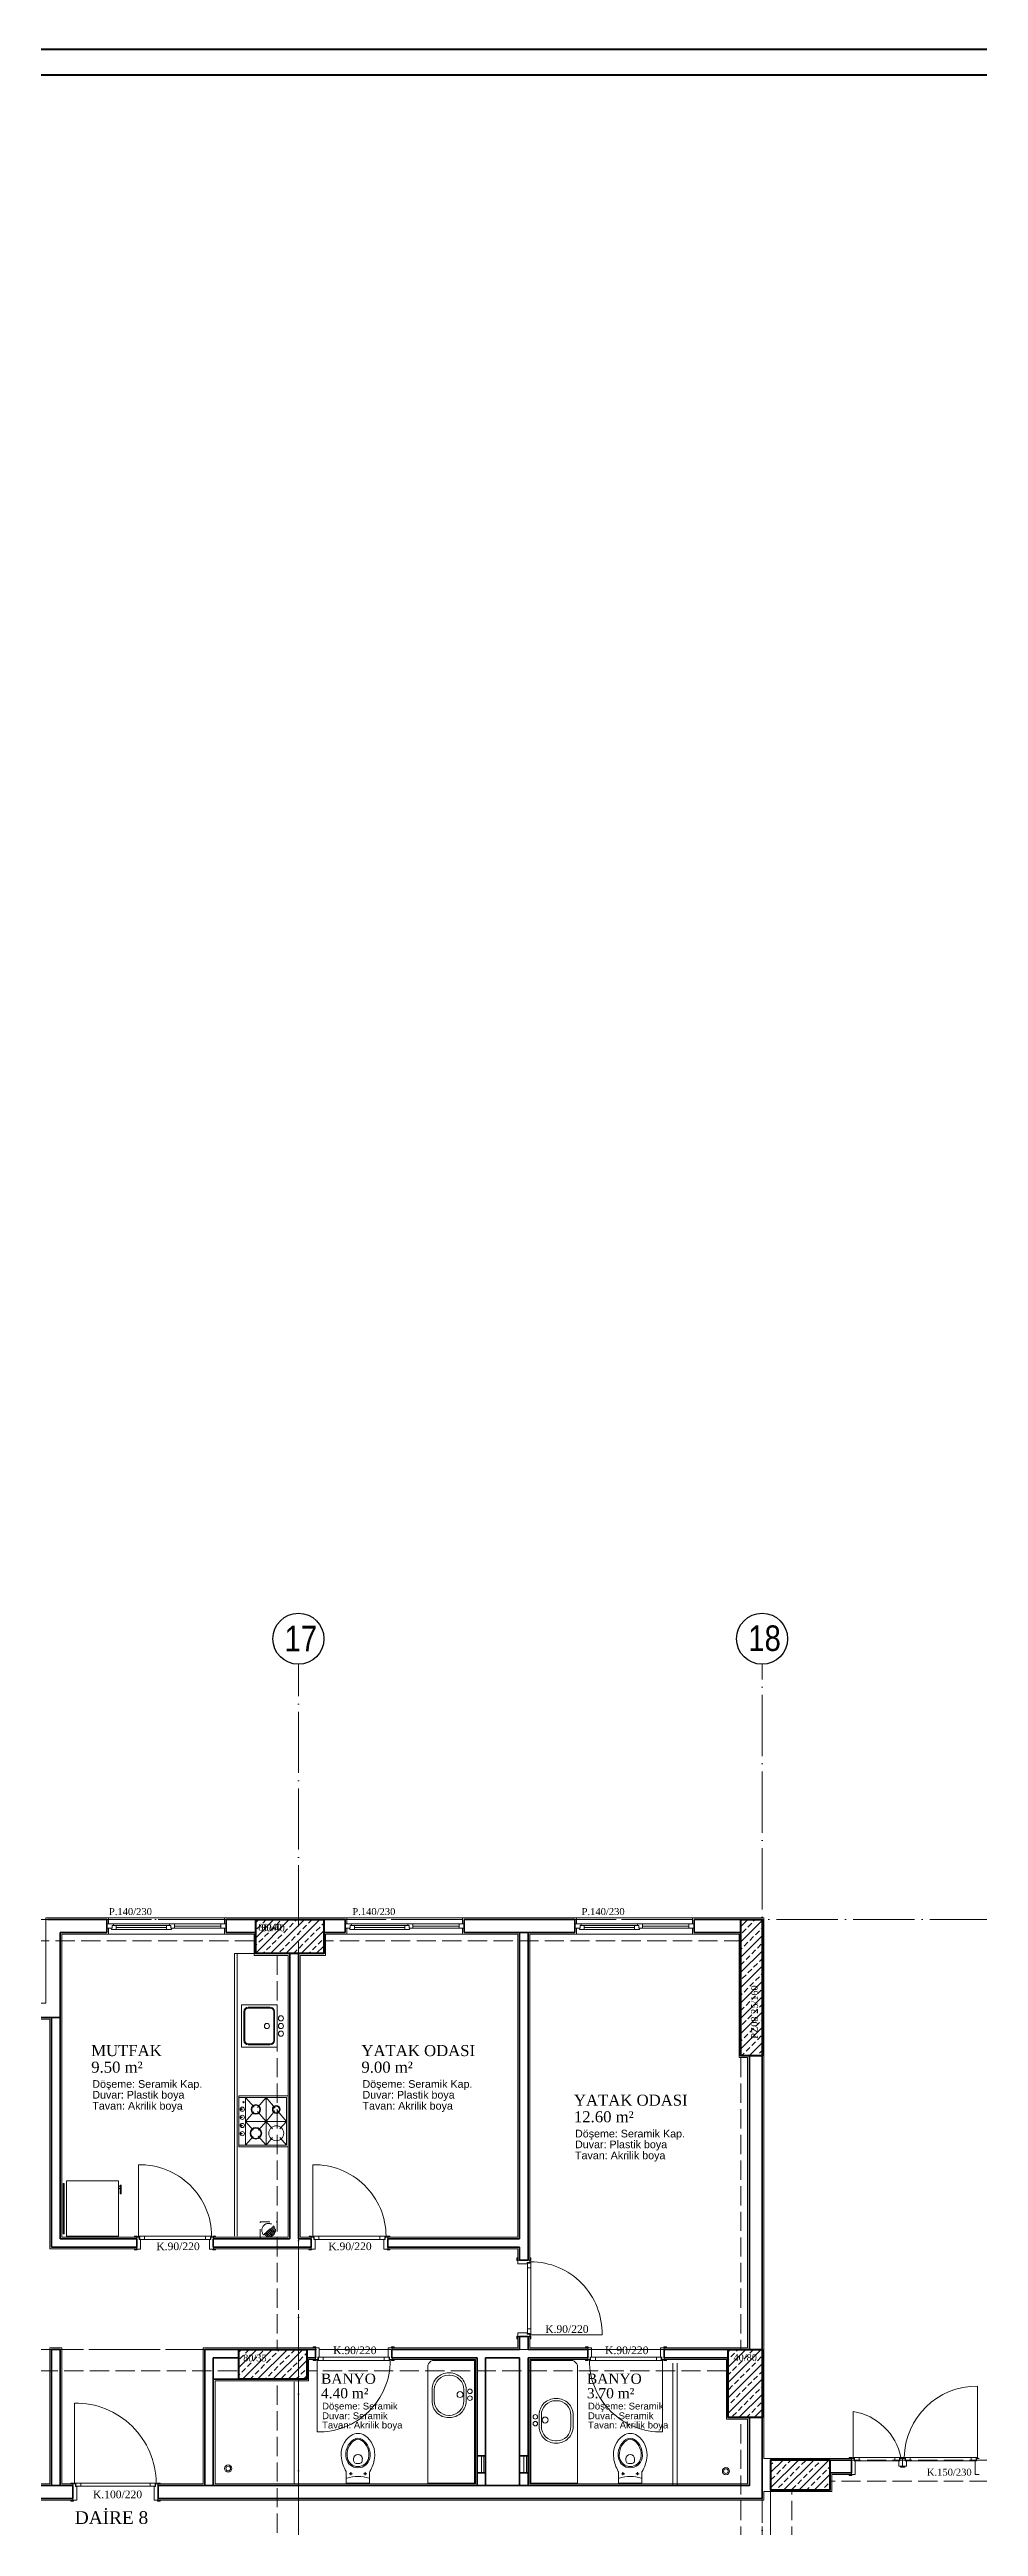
# Model space of a CAD drawing. Header units: millimetres. Extents: x 11587 to 81192, y -36083 to -25300.
# Drawn here: x 30769 to 31860, y -34493 to -31583 of the extents above; entities that cross this region are included whole.
import ezdxf

# ---------------------------------------------------------------- set-up
doc = ezdxf.new("R2010")
doc.units = ezdxf.units.MM
doc.linetypes.add('AKS', pattern=[30, 24, -3, 0, -3])
doc.linetypes.add('IZDUSUM1', pattern=[20, 7.5, -5, 7.5, 0])
for name, color, linetype, lineweight in [('rtm-aks balon', 20, 'Continuous', 25), ('rtm-aks balon yazı', 7, 'Continuous', 20), ('rtm-aks yeni', 7, 'AKS', 20), ('rtm-antet-02', 140, 'Continuous', 40), ('rtm-cam', 141, 'Continuous', 9), ('rtm-duv tugla', 22, 'Continuous', 35), ('rtm-izdusum-üst ince', 8, 'IZDUSUM1', 5), ('rtm-kapı-ahsap', 35, 'Continuous', 13), ('rtm-mhl-yazı-adı', 150, 'Continuous', 30), ('rtm-mhl-yazı-m2', 7, 'Continuous', 20), ('rtm-mhl-yazı-malzeme', 253, 'Continuous', 13), ('rtm-pen-ahsap', 35, 'Continuous', 13), ('rtm-plan katmanı-05', 205, 'Continuous', 20), ('rtm-plan katmanı-07', 135, 'Continuous', 9), ('rtm-sıva', 252, 'Continuous', 15), ('rtm-tarama-betonarme', 51, 'Continuous', 15), ('rtm-tas_betonarme', 50, 'Continuous', 40), ('rtm-tefris vitrifiye', 9, 'Continuous', 9)]:
    doc.layers.add(name, color=color, linetype=linetype, lineweight=lineweight)
doc.styles.add('AKSYAZI', font='ARIALN.TTF')
doc.styles.add('ARIAL', font='times.ttf')
doc.styles.get("Standard").update_dxf_attribs({"font": 'arial.ttf'})
doc.styles.add('VAZ-OLCU', font='times.ttf', dxfattribs={"height": 60})
pattern_1 = [(45, (1835.655, 20162.28), (-8.980256, 8.980256), []), (45, (1844.636, 20162.28), (-8.980256, 8.980256), [6.35, -3.175])]

# ---------------------------------------------------------------- blocks, each defined once
blk = doc.blocks.new('ABLOKKİRİŞ2')
at = {"layer": 'rtm-izdusum-üst ince', "ltscale": 1.5}
for points in [[(28650.5, -53942.4), (29175.5, -53942.4)], [(29255.5, -53942.4), (29745.5, -53942.4)], [(28650.5, -53967.4), (29175.5, -53967.4)], [(29200.5, -54447.4), (29200.5, -53982.4)], [(29225.5, -54447.4), (29225.5, -53982.4)], [(29255.5, -53967.4), (29745.5, -53967.4)], [(29745.5, -54447.4), (29745.5, -54102.4)], [(29770.5, -54447.4), (29770.5, -54102.4)], [(28600.5, -54447.4), (29155.5, -54447.4)], [(29235.5, -54447.4), (29730.5, -54447.4)], [(28600.5, -54472.4), (29155.5, -54472.4)], [(29235.5, -54472.4), (29730.5, -54472.4)], [(29200.5, -54892.4), (29200.5, -54482.4)], [(29225.5, -54892.4), (29225.5, -54482.4)], [(29745.5, -54847.4), (29745.5, -54527.4)], [(29770.5, -54847.4), (29770.5, -54527.4)]]:
    blk.add_lwpolyline(points, dxfattribs=at)
blk = doc.blocks.new('KİRİŞA')
at = {"layer": 'rtm-izdusum-üst ince', "ltscale": 1.5}
for points in [[(23319.4, -54664.2), (23524.4, -54664.2)], [(23319.4, -54689.2), (23524.4, -54689.2)], [(23569.4, -54934.2), (23569.4, -54699.2)], [(23594.4, -54934.2), (23594.4, -54699.2)]]:
    blk.add_lwpolyline(points, dxfattribs=at)
blk = doc.blocks.new('rty')
at = {"layer": 'rtm-kapı-ahsap'}
for p, q in [((-58244.9, -62700.3), (-58243.8, -62700.3)), ((-58244.9, -62703.4), (-58244.9, -62700.3)), ((-58243.8, -62703.4), (-58244.9, -62703.4)), ((-58243.8, -62700.3), (-58243.8, -62703.4)), ((-58243.8, -62707.4), (-58243.8, -62702.9)), ((-58229.8, -62702.9), (-58243.8, -62702.9)), ((-58232.8, -62707.4), (-58243.8, -62707.4)), ((-58232.8, -62705.9), (-58232.8, -62707.4)), ((-58229.8, -62705.9), (-58232.8, -62705.9)), ((-58232.6, -62706.4), (-58232.6, -62789.4)), ((-58232.6, -62706.4), (-58229.7, -62706.4)), ((-58228.8, -62712), (-58232.6, -62712)), ((-58229.8, -62700.4), (-58229.8, -62703.4)), ((-58228.8, -62700.4), (-58229.8, -62700.4)), ((-58229.8, -62702.9), (-58229.8, -62705.9)), ((-58229.8, -62703.4), (-58228.8, -62703.4)), ((-58229.8, -62704.9), (-58228.8, -62704.9)), ((-58229.7, -62706.4), (-58229.7, -62704.9)), ((-58228.8, -62703.4), (-58228.8, -62700.4)), ((-58228.8, -62790.9), (-58228.8, -62704.9)), ((-58144.8, -62704.9), (-58228.8, -62704.9)), ((-58243.8, -62792.3), (-58244.9, -62792.3)), ((-58244.9, -62792.3), (-58244.9, -62795.4)), ((-58244.9, -62795.4), (-58243.8, -62795.4)), ((-58243.8, -62788.4), (-58243.8, -62792.9)), ((-58232.8, -62788.4), (-58243.8, -62788.4)), ((-58243.8, -62795.4), (-58243.8, -62792.3)), ((-58229.8, -62792.9), (-58243.8, -62792.9)), ((-58232.8, -62789.9), (-58232.8, -62788.4)), ((-58229.8, -62789.9), (-58232.8, -62789.9)), ((-58228.8, -62783.7), (-58232.6, -62783.7)), ((-58232.6, -62789.4), (-58229.7, -62789.4)), ((-58229.8, -62792.9), (-58229.8, -62789.9)), ((-58229.8, -62790.9), (-58228.8, -62790.9)), ((-58229.8, -62795.4), (-58229.8, -62792.3)), ((-58229.8, -62792.3), (-58228.8, -62792.3)), ((-58228.8, -62795.4), (-58229.8, -62795.4)), ((-58229.7, -62789.4), (-58229.7, -62790.9)), ((-58228.8, -62792.3), (-58228.8, -62795.4))]:
    blk.add_line(p, q, dxfattribs=at)
at = {"layer": 'rtm-kapı-ahsap', "const_width": 0.392}
blk.add_lwpolyline([(-58229.2, -62703.9, 1), (-58229.2, -62704.5, 1)], format="xyb", close=True, dxfattribs=at)
at = {"layer": 'rtm-kapı-ahsap'}
blk.add_arc((-58229.1, -62706.6), 84.3, 270.2011, 1.1472, dxfattribs=at)
blk = doc.blocks.new('K-100')
at = {"layer": 'rtm-kapı-ahsap'}
for p, q in [((-34308.1, -13702.2), (-34307, -13702.2)), ((-34308.1, -13705.4), (-34308.1, -13702.2)), ((-34307, -13705.4), (-34308.1, -13705.4)), ((-34307, -13702.2), (-34307, -13705.4)), ((-34307, -13709.3), (-34307, -13704.8)), ((-34288, -13704.8), (-34307, -13704.8)), ((-34288, -13702.3), (-34288, -13705.4)), ((-34287, -13702.3), (-34288, -13702.3)), ((-34288, -13704.8), (-34288, -13707.8)), ((-34288, -13705.4), (-34287, -13705.4)), ((-34288, -13706.8), (-34287, -13706.8)), ((-34287.9, -13708.3), (-34287.9, -13706.8)), ((-34287, -13705.4), (-34287, -13702.3)), ((-34287, -13706.8), (-34287, -13802.8)), ((-34291, -13709.3), (-34307, -13709.3)), ((-34288, -13707.8), (-34291, -13707.8)), ((-34291, -13707.8), (-34291, -13709.3)), ((-34290.8, -13801.3), (-34290.8, -13708.3)), ((-34290.8, -13708.3), (-34287.9, -13708.3)), ((-34287, -13713.9), (-34290.8, -13713.9)), ((-34307, -13804.2), (-34308.1, -13804.2)), ((-34308.1, -13804.2), (-34308.1, -13807.3)), ((-34308.1, -13807.3), (-34307, -13807.3)), ((-34307, -13800.3), (-34307, -13804.8)), ((-34291, -13800.3), (-34307, -13800.3)), ((-34307, -13807.3), (-34307, -13804.2)), ((-34288, -13804.8), (-34307, -13804.8)), ((-34291, -13801.8), (-34291, -13800.3)), ((-34288, -13801.8), (-34291, -13801.8)), ((-34287, -13795.6), (-34290.8, -13795.6)), ((-34290.8, -13801.3), (-34287.9, -13801.3)), ((-34288, -13804.8), (-34288, -13801.8)), ((-34288, -13802.8), (-34287, -13802.8)), ((-34288, -13807.3), (-34288, -13804.2)), ((-34288, -13804.2), (-34287, -13804.2)), ((-34287, -13807.3), (-34288, -13807.3)), ((-34287.9, -13801.3), (-34287.9, -13802.8)), ((-34193, -13802.8), (-34287, -13802.8)), ((-34287, -13804.2), (-34287, -13807.3))]:
    blk.add_line(p, q, dxfattribs=at)
at = {"layer": 'rtm-kapı-ahsap', "const_width": 0.392}
blk.add_lwpolyline([(-34287.4, -13803.7, -1), (-34287.4, -13803.1, -1)], format="xyb", close=True, dxfattribs=at)
at = {"layer": 'rtm-kapı-ahsap'}
blk.add_arc((-34287.9, -13801.7), 94.9, 359.3332, 89.4605, dxfattribs=at)

msp = doc.modelspace()

# ---------------------------------------------------------------- hatches: boundary and pattern name
at = {"layer": 'rtm-izdusum-üst ince', "ltscale": 1.5}
h = msp.add_hatch(dxfattribs=at)
h.set_pattern_fill('ANSI31', color=256, scale=0.5, angle=270, style=0)
h.set_pattern_definition([(315, (27961.192, -33700.7417), (1.122532, 1.122532), [])])
edge = h.paths.add_edge_path()
edge.add_arc((31026.19, -34145.13), 8, 222.76259, 402.76259)
edge.add_line((31032.06, -34139.7), (31020.32, -34150.57))
at = {"layer": 'rtm-tarama-betonarme'}
h = msp.add_hatch(dxfattribs=at)
h.set_pattern_fill('ANSI33', color=256, scale=2, style=0)
h.set_pattern_definition(pattern_1)
h.paths.add_polyline_path([(31091.19, -33780.13), (31091.19, -33820.13), (31011.19, -33820.13), (31011.19, -33780.13)])
h = msp.add_hatch(dxfattribs=at)
h.set_pattern_fill('ANSI33', color=256, scale=2, style=0)
h.set_pattern_definition(pattern_1)
h.paths.add_polyline_path([(31581.19, -33940.13), (31581.19, -33780.13), (31606.19, -33780.13), (31606.19, -33940.13)])
h = msp.add_hatch(dxfattribs=at)
h.set_pattern_fill('ANSI33', color=256, scale=2, style=0)
h.set_pattern_definition(pattern_1)
h.paths.add_polyline_path([(31071.19, -34320.13), (30991.19, -34320.13), (30991.19, -34285.13), (31071.19, -34285.13)])
h = msp.add_hatch(dxfattribs=at)
h.set_pattern_fill('ANSI33', color=256, scale=2, style=0)
h.set_pattern_definition(pattern_1)
h.paths.add_polyline_path([(31606.19, -34285.13), (31606.19, -34365.13), (31566.19, -34365.13), (31566.19, -34285.13)])
h = msp.add_hatch(dxfattribs=at)
h.set_pattern_fill('ANSI33', color=256, scale=2, style=0)
h.set_pattern_definition([(45, (9316.351, 20249.116), (-8.980256, 8.980256), []), (45, (9325.331, 20249.116), (-8.980256, 8.980256), [6.35, -3.175])])
h.paths.add_polyline_path([(31686.19, -34450.13), (31686.19, -34415.13), (31616.19, -34415.13), (31616.19, -34450.13)])

# ---------------------------------------------------------------- linework, layer by layer
at = {"layer": 'rtm-aks balon'}
for centre in [(31061.19, -33450.13), (31606.19, -33450.13)]:
    msp.add_circle(centre, 30, dxfattribs=at)
at = {"layer": 'rtm-aks yeni', "ltscale": 3}
for p, q in [((31061.19, -35680.13), (31061.19, -33480.13)), ((31606.19, -35570.13), (31606.19, -33480.13)), ((25316.19, -33780.13), (33681.19, -33780.13)), ((27391.19, -34285.13), (31606.19, -34285.13)), ((31616.19, -35680.13), (31616.19, -34415.13))]:
    msp.add_line(p, q, dxfattribs=at)
at = {"layer": 'rtm-antet-02'}
msp.add_lwpolyline([(25171.61, -31582.89), (25171.61, -36082.89), (33826.61, -36082.89), (33826.61, -31582.89), (25171.61, -31582.89)], dxfattribs=at)
msp.add_lwpolyline([(25201.61, -31612.89), (25201.61, -36052.89), (33796.61, -36052.89), (33796.61, -31612.89)], close=True, dxfattribs=at)
at = {"layer": 'rtm-cam'}
for p, q in [((30915.69, -33787.63), (30970.19, -33787.63)), ((31195.69, -33787.63), (31250.19, -33787.63)), ((31465.69, -33787.63), (31520.19, -33787.63)), ((30847.19, -33789.38), (30906.19, -33789.38)), ((31127.19, -33789.38), (31186.19, -33789.38)), ((31397.19, -33789.38), (31456.19, -33789.38))]:
    msp.add_line(p, q, dxfattribs=at)
at = {"layer": 'rtm-duv tugla'}
for points in [[(30766.19, -33780.13), (30836.19, -33780.13)], [(30836.19, -33795.13), (30836.19, -33780.13)], [(30976.19, -33795.13), (30976.19, -33780.13)], [(30976.19, -33780.13), (31011.19, -33780.13)], [(31091.19, -33780.13), (31116.19, -33780.13)], [(31116.19, -33795.13), (31116.19, -33780.13)], [(31256.19, -33780.13), (31386.19, -33780.13)], [(31256.19, -33795.13), (31256.19, -33780.13)], [(31386.19, -33795.13), (31386.19, -33780.13)], [(31526.19, -33780.13), (31581.19, -33780.13)], [(31526.19, -33795.13), (31526.19, -33780.13)], [(30781.19, -33795.13), (30836.19, -33795.13)], [(30781.19, -33895.13), (30781.19, -33795.13)], [(30976.19, -33795.13), (31011.19, -33795.13)], [(31091.19, -33795.13), (31116.19, -33795.13)], [(31256.19, -33795.13), (31386.19, -33795.13)], [(31321.19, -34155.13), (31321.19, -33795.13)], [(31331.19, -34180.13), (31331.19, -33795.13)], [(31526.19, -33795.13), (31581.19, -33795.13)], [(31051.19, -34155.13), (31051.19, -33820.13)], [(31061.19, -34155.13), (31061.19, -33820.13)], [(30721.19, -33895.13), (30781.19, -33895.13)], [(30771.19, -33895.13), (30771.19, -34165.13)], [(30781.19, -33895.13), (30781.19, -34155.13)], [(31591.19, -33940.13), (31591.19, -34285.13)], [(31606.19, -33940.13), (31606.19, -34285.13)], [(30871.19, -34165.13), (30771.19, -34165.13)], [(30871.19, -34155.13), (30781.19, -34155.13)], [(30871.19, -34165.13), (30871.19, -34155.13)], [(31051.19, -34155.13), (30961.19, -34155.13)], [(30961.19, -34165.13), (30961.19, -34155.13)], [(31076.19, -34165.13), (30961.19, -34165.13)], [(31076.19, -34155.13), (31061.19, -34155.13)], [(31076.19, -34165.13), (31076.19, -34155.13)], [(31321.19, -34155.13), (31166.19, -34155.13)], [(31166.19, -34165.13), (31166.19, -34155.13)], [(31321.19, -34165.13), (31166.19, -34165.13)], [(31321.19, -34180.13), (31321.19, -34165.13)], [(31321.19, -34180.13), (31331.19, -34180.13)], [(31321.19, -34285.13), (31321.19, -34270.13)], [(31321.19, -34270.13), (31331.19, -34270.13)], [(31331.19, -34285.13), (31331.19, -34270.13)], [(30771.19, -34445.13), (30771.19, -34285.13), (30781.19, -34285.13), (30781.19, -34445.13)], [(30951.19, -34285.13), (30951.19, -34445.13)], [(30991.19, -34285.13), (30951.19, -34285.13)], [(30961.19, -34295.13), (30961.19, -34445.13)], [(30991.19, -34295.13), (30961.19, -34295.13)], [(31081.19, -34285.13), (31071.19, -34285.13)], [(31081.19, -34295.13), (31071.19, -34295.13)], [(31081.19, -34285.13), (31081.19, -34295.13)], [(31321.19, -34285.13), (31171.19, -34285.13)], [(31171.19, -34285.13), (31171.19, -34295.13)], [(31271.19, -34295.13), (31171.19, -34295.13)], [(31271.19, -34445.13), (31271.19, -34295.13)], [(31281.19, -34445.13), (31281.19, -34295.13)], [(31321.19, -34295.13), (31281.19, -34295.13)], [(31321.19, -34445.13), (31321.19, -34295.13)], [(31401.19, -34285.13), (31331.19, -34285.13)], [(31331.19, -34445.13), (31331.19, -34295.13)], [(31401.19, -34295.13), (31331.19, -34295.13)], [(31401.19, -34285.13), (31401.19, -34295.13)], [(31566.19, -34285.13), (31491.19, -34285.13)], [(31491.19, -34285.13), (31491.19, -34295.13)], [(31566.19, -34295.13), (31491.19, -34295.13)], [(30991.19, -34320.13), (30961.19, -34320.13)], [(31606.19, -34365.13), (31606.19, -34460.13), (30896.19, -34460.13)], [(31591.19, -34365.13), (31591.19, -34445.13), (30896.19, -34445.13)], [(31271.19, -34410.13), (31281.19, -34410.13)], [(31321.19, -34410.13), (31331.19, -34410.13)], [(31686.19, -34415.13), (31711.19, -34415.13)], [(31711.19, -34430.13), (31711.19, -34415.13)], [(30796.19, -34445.13), (30421.19, -34445.13)], [(30796.19, -34445.13), (30796.19, -34460.13)], [(30896.19, -34445.13), (30896.19, -34460.13)], [(31271.19, -34430.13), (31281.19, -34430.13)], [(31321.19, -34430.13), (31331.19, -34430.13)], [(31686.19, -34430.13), (31711.19, -34430.13)], [(30796.19, -34460.13), (30031.19, -34460.13)]]:
    msp.add_lwpolyline(points, dxfattribs=at)
at = {"layer": 'rtm-izdusum-üst ince', "ltscale": 1.5}
for points in [[(31036.19, -34155.13), (31016.19, -34155.13), (31016.19, -34135.13), (31036.19, -34135.13), (31036.19, -34155.13)], [(31020.32, -34150.57), (31032.06, -34139.7)]]:
    msp.add_lwpolyline(points, dxfattribs=at)
msp.add_circle((31026.19, -34145.13), 8, dxfattribs=at)
at = {"layer": 'rtm-kapı-ahsap'}
for p, q in [((31859.19, -34328.14), (31859.19, -34412.13)), ((31713.2, -34358.14), (31713.2, -34412.13)), ((31708.69, -34412.15), (31708.69, -34413.13)), ((31711.76, -34412.15), (31708.69, -34412.15)), ((31708.69, -34413.13), (31711.76, -34413.13)), ((31711.19, -34413.13), (31714.19, -34413.13)), ((31711.19, -34413.13), (31711.19, -34432.13)), ((31711.76, -34413.13), (31711.76, -34412.15)), ((31713.2, -34413.13), (31713.2, -34412.13)), ((31769.19, -34412.13), (31713.2, -34412.13)), ((31714.71, -34413.08), (31713.2, -34413.08)), ((31714.19, -34413.13), (31714.19, -34416.13)), ((31714.19, -34416.13), (31715.69, -34416.13)), ((31714.71, -34416), (31714.71, -34413.08)), ((31714.71, -34416), (31767.68, -34416)), ((31715.69, -34416.13), (31715.69, -34432.13)), ((31720.34, -34412.13), (31720.34, -34416)), ((31762.05, -34412.13), (31762.05, -34416)), ((31768.19, -34416.13), (31766.69, -34416.13)), ((31766.69, -34416.13), (31766.69, -34422.13)), ((31766.69, -34422.13), (31771.19, -34422.13)), ((31767.68, -34413.08), (31769.19, -34413.08)), ((31767.68, -34416), (31767.68, -34413.08)), ((31768.19, -34413.13), (31768.19, -34416.13)), ((31771.19, -34413.13), (31768.19, -34413.13)), ((31768.64, -34423.28), (31768.64, -34422.13)), ((31768.64, -34422.13), (31771.76, -34422.13)), ((31771.76, -34423.28), (31768.64, -34423.28)), ((31771.76, -34412.15), (31768.69, -34412.15)), ((31768.69, -34412.15), (31768.69, -34413.13)), ((31768.69, -34413.13), (31771.76, -34413.13)), ((31769.19, -34413.13), (31769.19, -34412.13)), ((31770.62, -34413.13), (31770.62, -34412.15)), ((31770.62, -34412.15), (31773.69, -34412.15)), ((31773.69, -34413.13), (31770.62, -34413.13)), ((31773.74, -34422.13), (31770.62, -34422.13)), ((31770.62, -34422.13), (31770.62, -34423.28)), ((31770.62, -34423.28), (31773.74, -34423.28)), ((31771.19, -34413.13), (31774.19, -34413.13)), ((31771.19, -34413.13), (31771.19, -34422.13)), ((31771.19, -34413.13), (31771.19, -34422.13)), ((31775.69, -34422.13), (31771.19, -34422.13)), ((31771.76, -34413.13), (31771.76, -34412.15)), ((31771.76, -34422.13), (31771.76, -34423.28)), ((31773.2, -34412.13), (31859.19, -34412.13)), ((31773.2, -34413.13), (31773.2, -34412.13)), ((31774.71, -34413.08), (31773.2, -34413.08)), ((31773.69, -34412.15), (31773.69, -34413.13)), ((31773.74, -34423.28), (31773.74, -34422.13)), ((31774.19, -34413.13), (31774.19, -34416.13)), ((31774.19, -34416.13), (31775.69, -34416.13)), ((31774.71, -34416), (31774.71, -34413.08)), ((31857.68, -34416), (31774.71, -34416)), ((31775.69, -34416.13), (31775.69, -34422.13)), ((31780.34, -34412.13), (31780.34, -34416)), ((31852.05, -34412.13), (31852.05, -34416)), ((31858.19, -34416.13), (31856.69, -34416.13)), ((31856.69, -34416.13), (31856.69, -34432.13)), ((31857.68, -34413.08), (31859.19, -34413.08)), ((31857.68, -34416), (31857.68, -34413.08)), ((31858.19, -34413.13), (31858.19, -34416.13)), ((31861.19, -34413.13), (31858.19, -34413.13)), ((31859.19, -34413.13), (31859.19, -34412.13)), ((31708.64, -34432.13), (31711.76, -34432.13)), ((31708.64, -34433.28), (31708.64, -34432.13)), ((31711.76, -34433.28), (31708.64, -34433.28)), ((31715.69, -34432.13), (31711.19, -34432.13)), ((31711.76, -34432.13), (31711.76, -34433.28)), ((31856.69, -34432.13), (31861.19, -34432.13))]:
    msp.add_line(p, q, dxfattribs=at)
for points in [[(31276.19, -34430.13), (31276.19, -34410.13)], [(31279.19, -34430.13), (31279.19, -34410.13)], [(31326.19, -34430.13), (31326.19, -34410.13)], [(31329.19, -34430.13), (31329.19, -34410.13)]]:
    msp.add_lwpolyline(points, dxfattribs=at)
at = {"layer": 'rtm-kapı-ahsap', "const_width": 0.392}
for points in [[(31712.26, -34412.55, 1), (31712.87, -34412.55, 1)], [(31860.12, -34412.55, -1), (31859.51, -34412.55, -1)]]:
    msp.add_lwpolyline(points, format="xyb", close=True, dxfattribs=at)
at = {"layer": 'rtm-kapı-ahsap'}
for centre, radius, start, end in [((31858.78, -34413.75), 85.6, 89.73074, 178.92101), ((31702.67, -34425.09), 67.77, 11.02098, 81.06269)]:
    msp.add_arc(centre, radius, start, end, dxfattribs=at)
at = {"layer": 'rtm-pen-ahsap'}
for p, q in [((30843.69, -33785.13), (30836.19, -33785.13)), ((30842.19, -33787.13), (30847.19, -33787.13)), ((30842.19, -33787.13), (30842.19, -33790.13)), ((30843.69, -33785.13), (30843.69, -33787.13)), ((30906.19, -33787.13), (30847.19, -33787.13)), ((30847.19, -33787.13), (30847.19, -33791.63)), ((30911.19, -33787.13), (30906.19, -33787.13)), ((30906.19, -33787.13), (30906.19, -33791.63)), ((30917.19, -33785.13), (30909.69, -33785.13)), ((30909.69, -33787.13), (30909.69, -33785.13)), ((30911.19, -33787.13), (30911.19, -33790.13)), ((30915.69, -33785.13), (30915.69, -33790.13)), ((30917.19, -33785.13), (30976.19, -33785.13)), ((30970.19, -33785.13), (30970.19, -33790.13)), ((31123.69, -33785.13), (31116.19, -33785.13)), ((31122.19, -33787.13), (31127.19, -33787.13)), ((31122.19, -33787.13), (31122.19, -33790.13)), ((31123.69, -33785.13), (31123.69, -33787.13)), ((31186.19, -33787.13), (31127.19, -33787.13)), ((31127.19, -33787.13), (31127.19, -33791.63)), ((31191.19, -33787.13), (31186.19, -33787.13)), ((31186.19, -33787.13), (31186.19, -33791.63)), ((31197.19, -33785.13), (31189.69, -33785.13)), ((31189.69, -33787.13), (31189.69, -33785.13)), ((31191.19, -33787.13), (31191.19, -33790.13)), ((31195.69, -33785.13), (31195.69, -33790.13)), ((31197.19, -33785.13), (31256.19, -33785.13)), ((31250.19, -33785.13), (31250.19, -33790.13)), ((31393.69, -33785.13), (31386.19, -33785.13)), ((31392.19, -33787.13), (31397.19, -33787.13)), ((31392.19, -33787.13), (31392.19, -33790.13)), ((31393.69, -33785.13), (31393.69, -33787.13)), ((31456.19, -33787.13), (31397.19, -33787.13)), ((31397.19, -33787.13), (31397.19, -33791.63)), ((31461.19, -33787.13), (31456.19, -33787.13)), ((31456.19, -33787.13), (31456.19, -33791.63)), ((31467.19, -33785.13), (31459.69, -33785.13)), ((31459.69, -33787.13), (31459.69, -33785.13)), ((31461.19, -33787.13), (31461.19, -33790.13)), ((31465.69, -33785.13), (31465.69, -33790.13)), ((31467.19, -33785.13), (31526.19, -33785.13)), ((31520.19, -33785.13), (31520.19, -33790.13)), ((30836.19, -33790.13), (30842.19, -33790.13)), ((30841.56, -33791.63), (30847.19, -33791.63)), ((30906.19, -33791.63), (30847.19, -33791.63)), ((30911.83, -33791.63), (30906.19, -33791.63)), ((30911.19, -33790.13), (30915.69, -33790.13)), ((30965.19, -33790.13), (30915.69, -33790.13)), ((30965.19, -33790.13), (30970.83, -33790.13)), ((30976.19, -33790.13), (30970.19, -33790.13)), ((31116.19, -33790.13), (31122.19, -33790.13)), ((31121.56, -33791.63), (31127.19, -33791.63)), ((31186.19, -33791.63), (31127.19, -33791.63)), ((31191.83, -33791.63), (31186.19, -33791.63)), ((31191.19, -33790.13), (31195.69, -33790.13)), ((31245.19, -33790.13), (31195.69, -33790.13)), ((31245.19, -33790.13), (31250.83, -33790.13)), ((31256.19, -33790.13), (31250.19, -33790.13)), ((31386.19, -33790.13), (31392.19, -33790.13)), ((31391.56, -33791.63), (31397.19, -33791.63)), ((31456.19, -33791.63), (31397.19, -33791.63)), ((31461.83, -33791.63), (31456.19, -33791.63)), ((31461.19, -33790.13), (31465.69, -33790.13)), ((31515.19, -33790.13), (31465.69, -33790.13)), ((31515.19, -33790.13), (31520.83, -33790.13)), ((31526.19, -33790.13), (31520.19, -33790.13))]:
    msp.add_line(p, q, dxfattribs=at)
for points in [[(30841.56, -33791.63), (30840.69, -33790.13)], [(30911.83, -33791.63), (30912.69, -33790.13)], [(31121.56, -33791.63), (31120.69, -33790.13)], [(31191.83, -33791.63), (31192.69, -33790.13)], [(31391.56, -33791.63), (31390.69, -33790.13)], [(31461.83, -33791.63), (31462.69, -33790.13)]]:
    msp.add_lwpolyline(points, dxfattribs=at)
at = {"layer": 'rtm-plan katmanı-05', "ltscale": 0.6}
for points in [[(30974.19, -33778.13), (30838.19, -33778.13)], [(31254.19, -33778.13), (31118.19, -33778.13)], [(31524.19, -33778.13), (31388.19, -33778.13)], [(30974.19, -33797.13), (30838.19, -33797.13)], [(31254.19, -33797.13), (31118.19, -33797.13)], [(31524.19, -33797.13), (31388.19, -33797.13)]]:
    msp.add_lwpolyline(points, dxfattribs=at)
at = {"layer": 'rtm-plan katmanı-07'}
for points in [[(30909.69, -33785.13), (30843.69, -33785.13)], [(31189.69, -33785.13), (31123.69, -33785.13)], [(31459.69, -33785.13), (31393.69, -33785.13)]]:
    msp.add_lwpolyline(points, dxfattribs=at)
at = {"layer": 'rtm-sıva'}
for points in [[(30719.19, -33885.13), (30719.19, -33878.13), (30764.19, -33878.13), (30764.19, -33778.13), (30838.19, -33778.13), (30838.19, -33785.13)], [(31118.19, -33785.13), (31118.19, -33778.13), (30974.19, -33778.13), (30974.19, -33785.13)], [(31254.19, -33785.13), (31254.19, -33778.13), (31388.19, -33778.13), (31388.19, -33785.13)], [(31711.19, -34413.13), (31608.19, -34413.13), (31608.19, -33778.13), (31524.19, -33778.13), (31524.19, -33785.13)], [(30871.19, -34153.13), (30783.19, -34153.13), (30783.19, -33797.13), (30838.19, -33797.13), (30838.19, -33790.13)], [(30974.19, -33790.13), (30974.19, -33797.13), (31009.19, -33797.13), (31009.19, -33822.13), (31049.19, -33822.13), (31049.19, -34153.13), (30961.19, -34153.13)], [(31118.19, -33790.13), (31118.19, -33797.13), (31093.19, -33797.13), (31093.19, -33822.13), (31063.19, -33822.13), (31063.19, -34153.13), (31076.19, -34153.13)], [(31166.19, -34153.13), (31319.19, -34153.13), (31319.19, -33797.13), (31254.19, -33797.13), (31254.19, -33790.13)], [(31388.19, -33790.13), (31388.19, -33797.13), (31333.19, -33797.13), (31333.19, -34180.13)], [(31491.19, -34283.13), (31589.19, -34283.13), (31589.19, -33942.13), (31579.19, -33942.13), (31579.19, -33797.13), (31524.19, -33797.13), (31524.19, -33790.13)], [(30796.19, -34443.13), (30783.19, -34443.13), (30783.19, -34283.13), (30769.19, -34283.13), (30769.19, -34443.13), (30423.19, -34443.13), (30423.19, -34352.13), (30438.19, -34352.13), (30438.19, -34268.13), (30423.19, -34268.13), (30423.19, -33897.13), (30563.19, -33897.13), (30563.19, -33890.13)], [(30871.19, -34167.13), (30769.19, -34167.13), (30769.19, -33897.13), (30719.19, -33897.13), (30719.19, -33890.13)], [(31076.19, -34167.13), (30961.19, -34167.13)], [(31319.19, -34180.13), (31319.19, -34167.13), (31166.19, -34167.13)], [(31319.19, -34270.13), (31319.19, -34283.13), (31171.19, -34283.13)], [(31401.19, -34283.13), (31333.19, -34283.13), (31333.19, -34270.13)], [(31081.19, -34283.13), (30949.19, -34283.13), (30949.19, -34443.13), (30896.19, -34443.13)], [(31171.19, -34297.13), (31269.19, -34297.13), (31269.19, -34443.13), (30963.19, -34443.13), (30963.19, -34322.13), (31073.19, -34322.13), (31073.19, -34297.13), (31081.19, -34297.13)], [(31491.19, -34297.13), (31564.19, -34297.13), (31564.19, -34367.13), (31589.19, -34367.13), (31589.19, -34443.13), (31333.19, -34443.13), (31333.19, -34297.13), (31401.19, -34297.13)], [(30896.19, -34462.13), (31608.19, -34462.13), (31608.19, -34452.13), (31688.19, -34452.13), (31688.19, -34432.13), (31711.19, -34432.13)], [(30031.19, -34462.13), (30796.19, -34462.13)]]:
    msp.add_lwpolyline(points, dxfattribs=at)
at = {"layer": 'rtm-tas_betonarme'}
for points in [[(31011.19, -33780.13), (31091.19, -33780.13), (31091.19, -33820.13), (31011.19, -33820.13)], [(31581.19, -33780.13), (31606.19, -33780.13), (31606.19, -33940.13), (31581.19, -33940.13)], [(30991.19, -34285.13), (31071.19, -34285.13), (31071.19, -34320.13), (30991.19, -34320.13)], [(31566.19, -34285.13), (31606.19, -34285.13), (31606.19, -34365.13), (31566.19, -34365.13)], [(31686.19, -34415.13), (31616.19, -34415.13), (31616.19, -34450.13), (31686.19, -34450.13)]]:
    msp.add_lwpolyline(points, close=True, dxfattribs=at)
at = {"layer": 'rtm-tefris vitrifiye'}
for p, q in [((30986.19, -33820.13), (30986.19, -34152.13)), ((30994.19, -33880.13), (31036.19, -33880.13)), ((30994.19, -33930.13), (30994.19, -33880.13)), ((30997.19, -33922.13), (30997.19, -33888.13)), ((30998.19, -33922.13), (30998.19, -33888.13)), ((31002.19, -33883.13), (31028.19, -33883.13)), ((31002.19, -33884.13), (31028.19, -33884.13)), ((31032.19, -33888.13), (31032.19, -33922.13)), ((31033.19, -33888.13), (31033.19, -33922.13)), ((31036.19, -33880.13), (31036.19, -33930.13)), ((30994.19, -33930.13), (31036.19, -33930.13)), ((31002.19, -33926.13), (31028.19, -33926.13)), ((31002.19, -33927.13), (31028.19, -33927.13)), ((31049.19, -33987.16), (30991.19, -33987.16)), ((30991.19, -33987.16), (30991.19, -34047.16)), ((31047.19, -33989.16), (30991.19, -33989.16)), ((31009.07, -34000.68), (30999.19, -33989.16)), ((30999.19, -33989.16), (30999.19, -34045.16)), ((31023.19, -33989.16), (31013.17, -34000.85)), ((31033.83, -34001.57), (31023.19, -33989.16)), ((31023.19, -33989.16), (31023.19, -34045.16)), ((31047.19, -33989.16), (31047.19, -34045.16)), ((31049.19, -33987.16), (31049.19, -34047.16)), ((30995.17, -34002.58), (30992.71, -34002.58)), ((30992.71, -34003.12), (30995.17, -34003.12)), ((30995.17, -34012.17), (30992.71, -34012.17)), ((30992.71, -34012.7), (30995.17, -34012.7)), ((30995.17, -34003.12), (30995.17, -34002.58)), ((30995.17, -34012.7), (30995.17, -34012.17)), ((31008.94, -34005.79), (30999.19, -34017.16)), ((31008.01, -34027.45), (30999.19, -34017.16)), ((31047.19, -34017.16), (30999.19, -34017.16)), ((31023.19, -34017.16), (31013.16, -34005.45)), ((31023.19, -34017.16), (31014.23, -34027.62)), ((31023.19, -34017.16), (31033.68, -34004.93)), ((31030.88, -34026.13), (31023.19, -34017.16)), ((31036.74, -34004.97), (31047.19, -34017.16)), ((31047.19, -34017.16), (31039.51, -34026.13)), ((30999.19, -34045.16), (30991.19, -34045.16)), ((30995.17, -34021.75), (30992.71, -34021.75)), ((30992.71, -34022.29), (30995.17, -34022.29)), ((30995.17, -34031.34), (30992.71, -34031.34)), ((30992.71, -34031.88), (30995.17, -34031.88)), ((30995.17, -34022.29), (30995.17, -34021.75)), ((30995.17, -34031.88), (30995.17, -34031.34)), ((31007.95, -34034.94), (30999.19, -34045.16)), ((31047.19, -34045.16), (30999.19, -34045.16)), ((31023.19, -34045.16), (31014.09, -34034.54)), ((31023.19, -34045.16), (31030.88, -34036.19)), ((31039.51, -34036.19), (31047.19, -34045.16)), ((30784.76, -34090.23), (30784.76, -34149.23)), ((30785.76, -34090.23), (30784.76, -34090.23)), ((30785.76, -34149.23), (30785.76, -34090.23)), ((30788.76, -34087.23), (30849.76, -34087.23)), ((30788.76, -34152.23), (30788.76, -34087.23)), ((30849.76, -34093.23), (30851.76, -34093.23)), ((30849.76, -34096.23), (30851.76, -34096.23)), ((30852.76, -34092.23), (30851.76, -34092.23)), ((30851.76, -34092.23), (30851.76, -34102.23)), ((30851.76, -34102.23), (30852.76, -34102.23)), ((30852.76, -34102.23), (30852.76, -34092.23)), ((30784.76, -34149.23), (30785.76, -34149.23)), ((30849.76, -34152.23), (30788.76, -34152.23)), ((31129.03, -34419.03), (31133.36, -34419.03)), ((31449.03, -34419.03), (31453.36, -34419.03)), ((31117.45, -34429.55), (31117.45, -34442.13)), ((31144.93, -34442.13), (31117.45, -34442.13)), ((31120.82, -34431.13), (31124.74, -34431.13)), ((31122.67, -34433.01), (31122.67, -34429.3)), ((31141.56, -34431.13), (31137.64, -34431.13)), ((31139.72, -34433.01), (31139.72, -34429.3)), ((31144.93, -34429.55), (31144.93, -34442.13)), ((31437.45, -34429.55), (31437.45, -34442.13)), ((31464.93, -34442.13), (31437.45, -34442.13)), ((31440.82, -34431.13), (31444.74, -34431.13)), ((31442.67, -34433.01), (31442.67, -34429.3)), ((31461.56, -34431.13), (31457.64, -34431.13)), ((31459.72, -34433.01), (31459.72, -34429.3)), ((31464.93, -34429.55), (31464.93, -34442.13))]:
    msp.add_line(p, q, dxfattribs=at)
for points in [[(31011.19, -33820.13), (30986.19, -33820.13)], [(30989.19, -33820.13), (30989.19, -34152.13)], [(31049.19, -34047.16), (30991.19, -34047.16)], [(30849.76, -34087.23), (30849.76, -34152.23)], [(31501.19, -34445.13), (31501.19, -34301.13)], [(31506.19, -34445.13), (31506.19, -34301.13)], [(31056.19, -34442.13), (31056.19, -34323.13)], [(31061.19, -34442.13), (31061.19, -34323.13)]]:
    msp.add_lwpolyline(points, dxfattribs=at)
for points in [[(31213.19, -34442.13), (31213.19, -34303.72, -0.2032744), (31218.77, -34298.13), (31268.19, -34298.13), (31268.19, -34442.13), (31213.19, -34442.13)], [(31389.19, -34442.13), (31389.19, -34303.72, 0.2032744), (31383.61, -34298.13), (31334.19, -34298.13), (31334.19, -34442.13), (31389.19, -34442.13)], [(31237.83, -34312.67), (31238.72, -34312.67, -0.4142136), (31258.32, -34332.27), (31258.32, -34345.66, -0.4142136), (31238.72, -34365.26), (31237.83, -34365.26, -0.4142136), (31218.22, -34345.66), (31218.22, -34332.27, -0.4142136)], [(31237.83, -34315.34), (31238.72, -34315.34, -0.4142136), (31255.65, -34332.27), (31255.65, -34345.66, -0.4142136), (31238.72, -34362.59), (31237.83, -34362.59, -0.4142136), (31220.9, -34345.66), (31220.9, -34332.27, -0.4142136)], [(31364.56, -34342.67), (31363.67, -34342.67, 0.4142136), (31344.06, -34362.27), (31344.06, -34375.66, 0.4142136), (31363.67, -34395.26), (31364.56, -34395.26, 0.4142136), (31384.16, -34375.66), (31384.16, -34362.27, 0.4142136)], [(31364.56, -34345.34), (31363.67, -34345.34, 0.4142136), (31346.74, -34362.27), (31346.74, -34375.66, 0.4142136), (31363.67, -34392.59), (31364.56, -34392.59, 0.4142136), (31381.49, -34375.66), (31381.49, -34362.27, 0.4142136)]]:
    msp.add_lwpolyline(points, format="xyb", close=True, dxfattribs=at)
for centre, radius in [((31024.19, -33905.13), 3), ((31040.69, -33896.13), 3), ((31040.69, -33905.13), 3), ((31040.69, -33914.13), 3), ((30995.19, -34002.85), 2.5), ((30995.19, -34012.44), 2.5), ((30995.19, -34022.02), 2.5), ((30996.76, -33994.57), 0.75), ((31011.19, -34003.16), 5.63), ((31011.19, -34003.16), 4.84), ((31035.19, -34003.16), 4.63), ((31035.19, -34003.16), 3.84), ((30995.19, -34031.61), 2.5), ((31011.19, -34031.16), 6.84), ((31011.19, -34031.16), 6.05), ((31035.19, -34031.16), 8.84), ((31251.19, -34338.13), 3.56), ((31262.77, -34334.39), 2.67), ((31262.77, -34342.41), 2.67), ((31339.61, -34364.39), 2.67), ((31339.61, -34372.41), 2.67), ((31351.19, -34368.13), 3.56), ((30978.69, -34425.13), 4.25), ((30978.69, -34425.13), 2.75), ((31563.69, -34428.13), 4.25), ((31563.69, -34428.13), 2.75), ((31122.67, -34431.13), 0.825), ((31139.72, -34431.13), 0.825), ((31442.67, -34431.13), 0.825), ((31459.72, -34431.13), 0.825)]:
    msp.add_circle(centre, radius, dxfattribs=at)
for centre, radius, start, end in [((31002.19, -33888.13), 5, 90, 180), ((31002.19, -33888.13), 4, 90, 180), ((31028.19, -33888.13), 5, 0, 90), ((31028.19, -33888.13), 4, 0, 90), ((31002.19, -33922.13), 5, 180, 270), ((31002.19, -33922.13), 4, 180, 270), ((31028.19, -33922.13), 4, 270, 0), ((31028.19, -33922.13), 5, 270, 0), ((31138.89, -34408.75), 27.5, 124.90445, 189.49177), ((31138.89, -34408.75), 22, 125.18852, 191.4306), ((31138.89, -34408.75), 20.57, 125.18852, 191.4306), ((31131.19, -34398.68), 14.85, 57.23949, 122.76051), ((31131.19, -34398.68), 9.35, 57.83247, 122.16749), ((31131.19, -34398.68), 7.92, 57.83247, 122.16749), ((31123.49, -34408.75), 20.57, 348.5694, 54.81148), ((31123.49, -34408.75), 22, 348.5694, 54.81148), ((31123.49, -34408.75), 27.5, 350.50823, 55.09555), ((31458.89, -34408.75), 27.5, 124.90445, 189.49177), ((31458.89, -34408.75), 22, 125.18852, 191.4306), ((31458.89, -34408.75), 20.57, 125.18852, 191.4306), ((31451.19, -34398.68), 14.85, 57.23949, 122.76051), ((31451.19, -34398.68), 9.35, 57.83247, 122.16749), ((31451.19, -34398.68), 7.92, 57.83247, 122.16749), ((31443.49, -34408.75), 20.57, 348.5694, 54.81148), ((31443.49, -34408.75), 22, 348.5694, 54.81148), ((31443.49, -34408.75), 27.5, 350.50823, 55.09555), ((31155.22, -34406.38), 44, 188.76392, 210.09462), ((31131.26, -34409.9), 14.3, 192.81214, 269.7338), ((31131.26, -34409.9), 12.87, 192.81214, 269.7338), ((31131.17, -34413.81), 5.11, 90.26223, 180), ((31139, -34414.13), 12.95, 176.68797, 192.17308), ((31129.03, -34416.28), 2.75, 192.17308, 270), ((31131.12, -34409.9), 12.87, 270.2662, 347.18786), ((31131.12, -34409.9), 14.3, 270.2662, 347.18786), ((31131.22, -34413.81), 5.12, 0, 89.73777), ((31133.36, -34416.28), 2.75, 270, 347.82692), ((31123.39, -34414.13), 12.95, 347.82692, 3.31203), ((31107.16, -34406.38), 44, 329.90538, 351.23608), ((31475.22, -34406.38), 44, 188.76392, 210.09462), ((31451.26, -34409.9), 14.3, 192.81214, 269.7338), ((31451.26, -34409.9), 12.87, 192.81214, 269.7338), ((31451.17, -34413.81), 5.11, 90.26223, 180), ((31459, -34414.13), 12.95, 176.68797, 192.17308), ((31449.03, -34416.28), 2.75, 192.17308, 270), ((31451.12, -34409.9), 12.87, 270.2662, 347.18786), ((31451.12, -34409.9), 14.3, 270.2662, 347.18786), ((31451.22, -34413.81), 5.12, 0, 89.73777), ((31453.36, -34416.28), 2.75, 270, 347.82692), ((31443.39, -34414.13), 12.95, 347.82692, 3.31203), ((31427.16, -34406.38), 44, 329.90538, 351.23608), ((31115.25, -34429.55), 2.2, 0, 30.09462), ((31131.19, -34478.32), 44, 72.84729, 107.15268), ((31147.13, -34429.55), 2.2, 149.90538, 180), ((31435.25, -34429.55), 2.2, 0, 30.09462), ((31451.19, -34478.32), 44, 72.84729, 107.15268), ((31467.13, -34429.55), 2.2, 149.90538, 180)]:
    msp.add_arc(centre, radius, start, end, dxfattribs=at)

# ---------------------------------------------------------------- block references
at = {"layer": 'rtm-izdusum-üst ince', "xscale": -1}
msp.add_blockref('KİRİŞA', (55210.62, 20249.12), dxfattribs=at)
at = {"layer": 'rtm-izdusum-üst ince'}
msp.add_blockref('ABLOKKİRİŞ2', (1835.66, 20162.28), dxfattribs=at)
at = {"layer": 'rtm-kapı-ahsap'}
for p, rotation in [((-31831.68, 24076.65), 90.00000000000001), ((-31626.68, 24076.65), 90.00000000000001), ((94194.06, -92526.91), 270)]:
    msp.add_blockref('rty', p, dxfattribs=dict(at, rotation=rotation))
at = {"layer": 'rtm-kapı-ahsap', "xscale": -1}
for name, p, rotation in [('rty', (89562.97, -96973), 180), ('rty', (-31621.68, -92526.91), 90), ('K-100', (44600.98, -155.16), 270)]:
    msp.add_blockref(name, p, dxfattribs=dict(at, rotation=rotation))

# ---------------------------------------------------------------- texts
at = {"layer": 'rtm-aks balon yazı', "char_height": 30, "width": 27.7214, "attachment_point": 7, "style": 'AKSYAZI'}
for s, insert in [('17', (31044.97, -33464.9)), ('18', (31589.97, -33464.9))]:
    msp.add_mtext(s, dxfattribs=dict(at, insert=insert))
at = {"layer": 'rtm-mhl-yazı-adı', "style": 'ARIAL'}
for s, height, p in [('MUTFAK', 13, (30817.69, -33940.48)), ('YATAK ODASI', 13, (31135.23, -33940.48)), ('YATAK ODASI', 13, (31385.01, -33998.79)), ('BANYO', 12, (31087.78, -34325.54)), ('BANYO', 12, (31400.26, -34325.54)), ('DAİRE 8', 15, (30798.43, -34490.2))]:
    msp.add_text(s, height=height, dxfattribs=at).set_placement(p)
at = {"layer": 'rtm-mhl-yazı-m2', "style": 'ARIAL'}
for s, height, p in [('80/40', 8, (31014.06, -33793.11)), ('80/40', 8, (31017.72, -33793.87)), ('9.50 m² ', 13, (30817.69, -33959.97)), ('9.00 m² ', 13, (31135.23, -33959.97)), ('12.60 m² ', 13, (31385.01, -34018.28)), ('80/35', 8, (30996.27, -34299.17)), ('40/80', 8, (31572.55, -34298.69)), ('4.40 m² ', 12, (31087.78, -34342.57)), ('3.70 m² ', 12, (31400.26, -34342.57))]:
    msp.add_text(s, height=height, dxfattribs=at).set_placement(p)
msp.add_text('PZ08 25/160', height=8, rotation=90, dxfattribs=at).set_placement((31601.19, -33920.13))
at = {"layer": 'rtm-mhl-yazı-malzeme', "style": 'VAZ-OLCU'}
for s, height, rotation, p in [('P.140/230', 8.192, 0.0398, (30838.51, -33774.79)), ('P.140/230', 8.192, 0.0398, (31124.64, -33774.79)), ('P.140/230', 8.192, 0.0398, (31394.08, -33774.79)), ('K.90/220', 9, 0.0398, (30894.24, -34168.51)), ('K.90/220', 9, 0.0398, (31096.33, -34168.51)), ('K.90/220', 9, 0.0398, (31102, -34290.68)), ('K.90/220', 9, 0.0398, (31351.27, -34265.73)), ('K.90/220', 9, 0.0398, (31421.64, -34290.68)), ('K.150/230', 8.192, 0.0398, (31799.87, -34433.49)), ('K.100/220', 9, 359.9602, (30819.72, -34459.96))]:
    msp.add_text(s, height=height, rotation=rotation, dxfattribs=at).set_placement(p)
at = {"layer": 'rtm-mhl-yazı-malzeme'}
for s, height, p in [('Döşeme: Seramik Kap.', 9, (30818.98, -33977.75)), ('Duvar: Plastik boya ', 9, (30818.98, -33990.42)), ('Döşeme: Seramik Kap.', 9, (31136.52, -33977.75)), ('Duvar: Plastik boya ', 9, (31136.52, -33990.42)), ('Tavan: Akrilik boya ', 9, (30818.98, -34003.35)), ('Tavan: Akrilik boya ', 9, (31136.52, -34003.35)), ('Döşeme: Seramik Kap.', 9, (31386.29, -34036.05)), ('Duvar: Plastik boya ', 9, (31386.29, -34048.72)), ('Tavan: Akrilik boya ', 9, (31386.29, -34061.65)), ('Tavan: Akrilik boya ', 8, (31089.07, -34377.98)), ('Döşeme: Seramik', 8, (31089.07, -34355.71)), ('Duvar: Seramik', 8, (31089.07, -34367.07)), ('Tavan: Akrilik boya ', 8, (31401.55, -34377.98)), ('Döşeme: Seramik', 8, (31401.55, -34355.71)), ('Duvar: Seramik', 8, (31401.55, -34367.07))]:
    msp.add_text(s, height=height, dxfattribs=at).set_placement(p)

doc.saveas('drawing.dxf')
